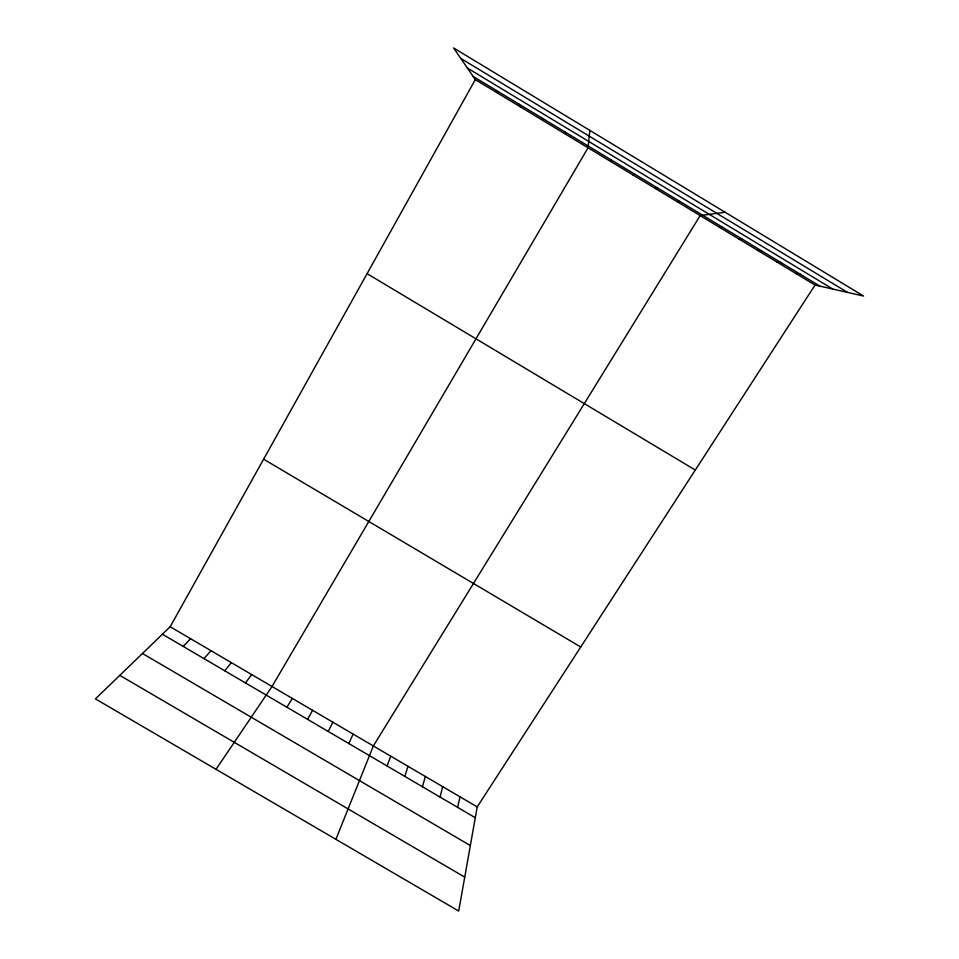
<?xml version="1.0" encoding="UTF-8"?>
<svg xmlns="http://www.w3.org/2000/svg" width="959" height="959" viewBox="0 0 959 959"><rect width="100%" height="100%" fill="white"/><g stroke="black" fill="none" stroke-linecap="round" stroke-linejoin="round"><path stroke-width="1.44" d="M589.821 130.376L588.047 147.794L272.008 686.5L216.015 769.322M815.042 285.051L477.21 806.915L458.702 911.05L95.42 698.883L170.175 626.742L475.304 79.609L453.607 47.95L863.579 296.043L815.042 285.051L475.304 79.609M457.683 807.406L459.936 796.785M440.073 797.073L442.65 786.632M422.439 786.728L425.34 776.478M404.794 776.382L408.019 766.313M387.124 766.013L390.685 756.148M335.902 839.341L373.339 745.958L700.166 215.583L725.124 212.251M610.523 161.376L611.171 159.889M348.848 743.561L353.104 734.091M328.218 731.465L332.869 722.211M307.563 719.346L312.598 710.319M286.897 707.227L292.315 698.416M245.48 682.94L251.678 674.573M224.754 670.773L231.335 662.633M203.991 658.605L210.968 650.681M632.964 174.958L634.091 173.759M183.217 646.414L190.577 638.718M655.393 188.515L656.987 187.604M677.785 202.061L679.859 201.426M719.358 227.187L722.295 227.091M738.526 238.779L741.87 238.935M757.682 250.371L761.434 250.755M776.814 261.939L780.962 262.574M795.934 273.495L800.489 274.37M162.419 634.223L475.292 817.727M142.459 653.487L470.342 845.55M119.791 675.364L464.731 877.137M170.175 626.742L477.21 806.915M263.617 459.181L580.734 647.001M367.081 273.651L695.299 470.03M473.099 76.396L819.981 286.166M460.788 58.427L847.552 292.411M467.369 68.029L832.808 289.067M496.175 90.35L497.901 93.275M519.227 104.291L520.473 106.928M542.255 118.221L543.022 120.57M565.247 132.126L565.546 134.188"/></g></svg>
